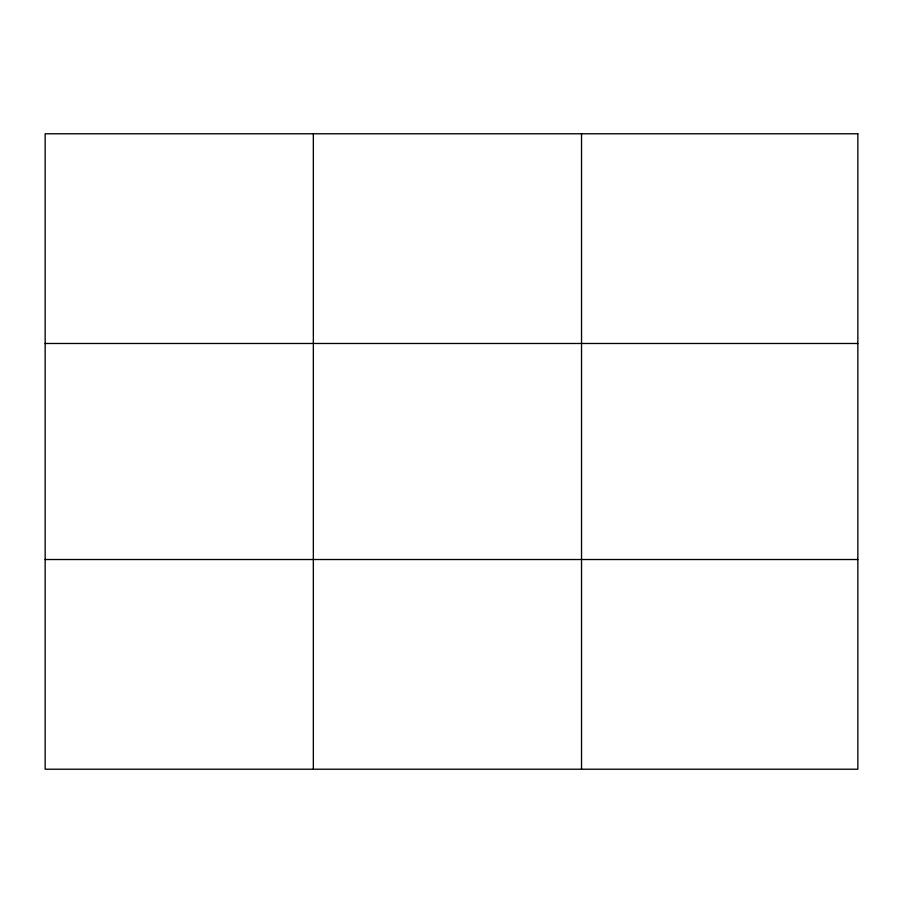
<?xml version="1.0" encoding="UTF-8"?>
<svg xmlns="http://www.w3.org/2000/svg" width="903" height="903" viewBox="0 0 903 903"><rect width="100%" height="100%" fill="white"/><g stroke="black" fill="none" stroke-linecap="round" stroke-linejoin="round"><path stroke-width="1.35" d="M313.341 769.221L313.341 133.779M581.532 769.221L581.532 133.779M45.15 343.479L857.85 343.479M45.15 559.521L857.85 559.521M857.85 133.779L45.15 133.779L45.15 769.221L857.85 769.221L857.85 133.779"/></g></svg>
